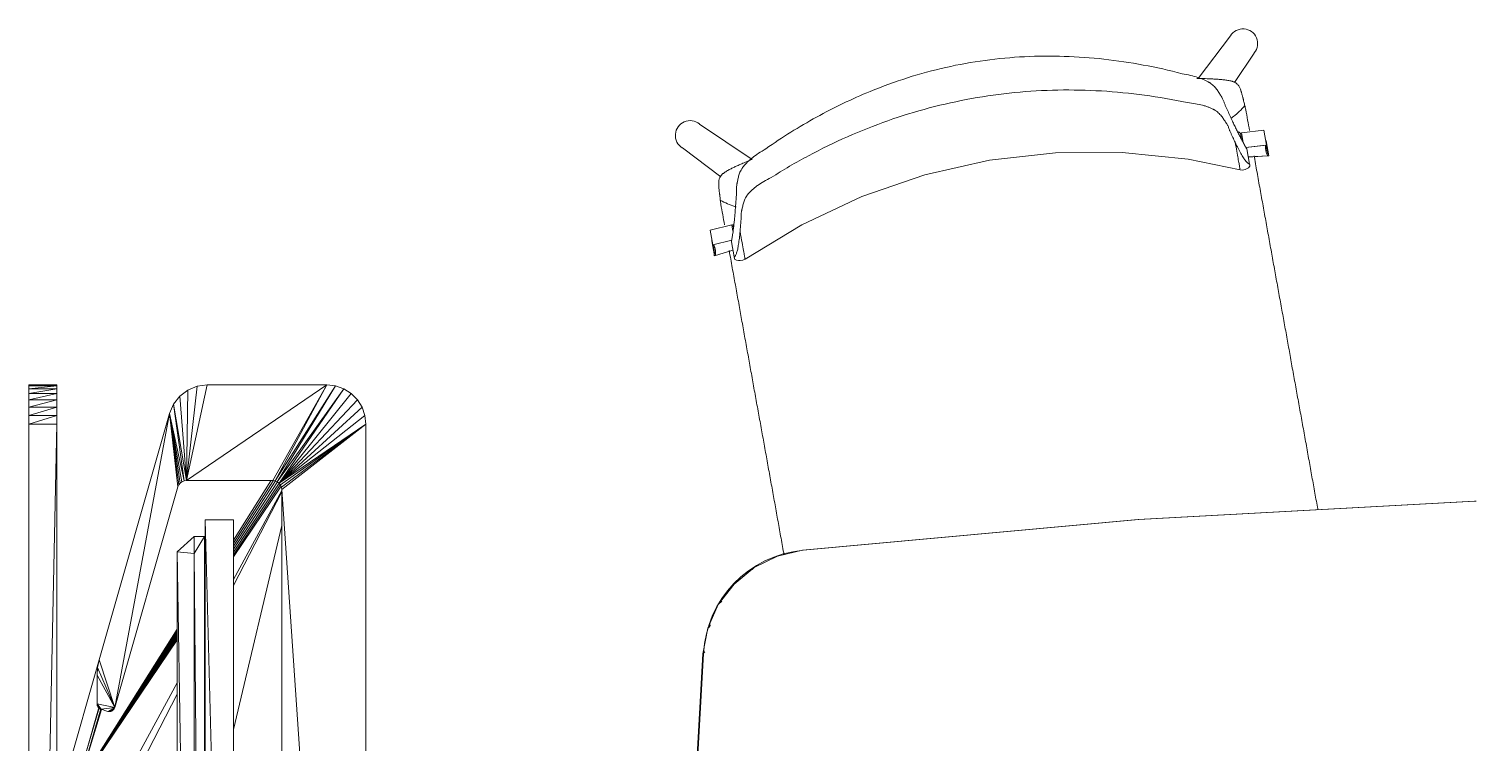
# Model space of a CAD drawing. Header units: millimetres. Extents: x 90978 to 295199, y -4084 to 97293.
# Drawn here: x 179665 to 180952, y 21725 to 22360 of the extents above; entities that cross this region are included whole.
import ezdxf

# ---------------------------------------------------------------- set-up
doc = ezdxf.new("R2010")
doc.units = ezdxf.units.MM
doc.header["$MEASUREMENT"] = 0
doc.layers.get('0').update_dxf_attribs({"linetype": 'CONTINUOUS'})
for name, color, linetype, lineweight in [('A-DETL-THIN', 8, 'CONTINUOUS', 9), ('G-IMPT', 8, 'CONTINUOUS', 9), ('I-FURN', 8, 'CONTINUOUS', 9)]:
    doc.layers.add(name, color=color, linetype=linetype, lineweight=lineweight)

# ---------------------------------------------------------------- blocks, each defined once
blk = doc.blocks.new('Synergy Type 3 - Desk Type 3_dwg_Family - 580997-310579-_3D_-768211-Level 0')
at = {"layer": 'G-IMPT'}
for p, q in [((-755.6, 842.3), (-755.6, 840.8)), ((-755.6, 840.8), (-739.2, 541.4)), ((-739.2, 541.4), (-739.2, 542.1)), ((-711.9, 242.9), (-739.2, 541.4)), ((-706.7, 220.4), (-711.9, 242.9)), ((-696.5, 199.7), (-706.7, 220.4)), ((-681.9, 181.8), (-696.5, 199.7)), ((-694.9, 198), (-696.5, 199.7)), ((-663.6, 167.8), (-681.9, 181.8)), ((-663.6, 167.8), (-666.8, 171)), ((-642.5, 158.4), (-663.6, 167.8)), ((-642.5, 158.4), (-645.7, 160.9)), ((-642.5, 158.4), (-644.5, 160.3)), ((-642.5, 158.4), (-643.8, 160.1)), ((-642.5, 158.4), (-619.8, 154.1)), ((-619.8, 154.1), (-621.7, 155.9)), ((-619.8, 154.1), (-435.6, 143.9))]:
    blk.add_line(p, q, dxfattribs=at)
blk = doc.blocks.new('Synergy Type 3 - Desk Type 3_dwg_Family - 607669-310583-_3D_-768213-Level 0')
at = {"layer": 'G-IMPT'}
for p, q in [((-532.4, -394.7), (-572.8, -383.2)), ((-532.4, -394.7), (-572.5, -383)), ((-531.9, -392.8), (-570.8, -381.7))]:
    blk.add_line(p, q, dxfattribs=at)
blk = doc.blocks.new('Synergy Type 3 - Desk Type 3_dwg_Family - 609077-310585-_3D_-768214-Level 0')
at = {"layer": 'G-IMPT'}
blk.add_line((-502.5, -415.1), (-614.5, -383.1), dxfattribs=at)
blk = doc.blocks.new('Synergy Type 3 - Desk Type 3_dwg_Family - 641585-310597-_3D_-768220-Level 0')
at = {"layer": 'G-IMPT'}
for p, q in [((240.9, -263.7), (-739.1, -263.7)), ((-739.1, -263.7), (-739.1, -288.7)), ((240.9, -263.7), (-739.1, -288.7)), ((-739.1, -288.7), (240.9, -288.7)), ((-289.1, -288.7), (-724.1, -288.7)), ((-210.8, -288.7), (-724.1, -288.7)), ((-724.1, -289.3), (-724.1, -288.7)), ((-724.1, -289.3), (225.9, -288.7)), ((-724.1, -298.7), (-724.1, -289.3)), ((-709.1, -298.7), (-724.1, -289.3)), ((225.9, -289.3), (-724.1, -289.3)), ((225.9, -289.3), (-709.1, -298.7)), ((-710.5, -313.7), (-724.1, -298.7)), ((-709.1, -298.7), (-724.1, -298.7)), ((210.9, -298.7), (-710.5, -313.7)), ((-710.5, -313.7), (-709.1, -298.7)), ((210.9, -298.7), (-709.1, -298.7)), ((-482.1, -313.7), (-710.5, -313.7))]:
    blk.add_line(p, q, dxfattribs=at)
blk = doc.blocks.new('Synergy Type 3 - Desk Type 3_dwg_Family - 678409-310601-_3D_-768222-Level 0')
at = {"layer": 'G-IMPT'}
for p, q in [((-845.9, -153.3), (-851.4, -158.9)), ((-839.2, -149.2), (-845.9, -153.3)), ((-845.9, -153.3), (-771.7, -223.1)), ((-831.8, -146.6), (-839.2, -149.2)), ((-839.2, -149.2), (-771.7, -223.1)), ((-824.1, -145.7), (-831.8, -146.6)), ((-831.8, -146.6), (-771.7, -223.1)), ((325.9, -145.7), (-824.1, -145.7)), ((-824.1, -145.7), (-771.7, -223.1)), ((-824.1, -145.7), (-770.1, -221.8)), ((-824.1, -145.7), (-768.1, -221)), ((-824.1, -145.7), (-766.1, -220.7)), ((325.9, -145.7), (-766.1, -220.7)), ((-855.6, -165.5), (-858.2, -172.9)), ((-851.4, -158.9), (-855.6, -165.5)), ((-855.6, -165.5), (-773, -224.7)), ((-855.6, -165.5), (-771.7, -223.1)), ((-851.4, -158.9), (-771.7, -223.1)), ((-858.2, -172.9), (-859.1, -180.7)), ((-858.2, -172.9), (-773.8, -226.6)), ((-858.2, -172.9), (-773, -224.7)), ((-859.1, -180.7), (-859.1, -286.9)), ((-859.1, -180.7), (-774.1, -305.5)), ((-859.1, -180.7), (-773.8, -226.6)), ((-859.1, -180.7), (-774.1, -228.7)), ((-773.8, -226.6), (-774.1, -228.7)), ((-774.1, -305.5), (-774.1, -228.7)), ((-773.8, -226.6), (-773, -224.7)), ((-773.8, -226.7), (-773.8, -226.6)), ((-773, -224.7), (-771.7, -223.1)), ((-771.7, -223.1), (-770.1, -221.8)), ((-770.1, -221.8), (-768.1, -221)), ((-768.1, -221), (-766.1, -220.7)), ((-766.1, -220.7), (267.9, -220.7)), ((-857.9, -295.8), (-859.1, -286.9)), ((-774.1, -305.5), (-859.1, -286.9)), ((-854.5, -304.2), (-857.9, -295.8)), ((-774.1, -305.5), (-857.9, -295.8)), ((-849, -311.4), (-854.5, -304.2)), ((-774.1, -305.5), (-854.5, -304.2)), ((-774.1, -305.5), (-849, -311.4)), ((-774.1, -305.5), (-842, -316.9)), ((-773.8, -307.6), (-842, -316.9)), ((-773.8, -307.6), (-833.7, -320.5)), ((-773.8, -307.6), (-774.1, -305.5)), ((-773, -309.5), (-773.8, -307.6)), ((-849, -311.4), (-842, -316.9)), ((-842, -316.9), (-833.7, -320.5)), ((-773, -309.5), (-833.7, -320.5)), ((-771.8, -311.1), (-833.7, -320.5)), ((-770.1, -312.4), (-833.7, -320.5)), ((-768.3, -313.2), (-833.7, -320.5)), ((-614.5, -383.1), (-833.7, -320.5)), ((-572.1, -369.2), (-833.7, -320.5)), ((-771.8, -311.1), (-773, -309.5)), ((-770.1, -312.4), (-771.8, -311.1)), ((-770.1, -312.4), (-768.3, -313.2)), ((-572.1, -369.2), (-768.3, -313.2)), ((-614.5, -383.1), (-572.1, -369.2)), ((-607.7, -384.6), (-572.1, -369.2)), ((-600.8, -385), (-572.1, -369.2)), ((-575.2, -385), (-572.1, -369.2)), ((-570.9, -369.8), (-572.1, -369.2)), ((-570.4, -381.4), (-572.1, -369.2)), ((-568.6, -375.4), (-572.1, -369.2)), ((-569.9, -370.6), (-570.9, -369.8)), ((-569.9, -370.6), (-570.9, -369.8)), ((-568.5, -374.1), (-570.9, -369.8)), ((-568.6, -375.4), (-570.9, -369.8)), ((-568.5, -374.1), (-570.9, -369.8)), ((-568.6, -372.8), (-570.9, -369.8)), ((-568.6, -372.8), (-570.9, -369.8)), ((-569.9, -370.6), (-570.9, -369.8)), ((-569.1, -371.6), (-569.9, -370.6)), ((-569.1, -371.6), (-569.9, -370.6)), ((-568.6, -372.8), (-569.9, -370.6)), ((-568.6, -372.8), (-569.9, -370.6)), ((-569.1, -371.6), (-569.9, -370.6)), ((-568.6, -372.8), (-569.1, -371.6)), ((-568.6, -372.8), (-569.1, -371.6)), ((-568.6, -372.8), (-569.1, -371.6)), ((-568.5, -374.1), (-568.6, -372.8)), ((-568.5, -374.1), (-568.6, -372.8)), ((-568.5, -374.1), (-568.6, -372.8)), ((-607.7, -384.6), (-614.5, -383.1)), ((-607.7, -384.6), (-600.8, -385)), ((-600.8, -385), (-575.2, -385)), ((-570.4, -381.4), (-575.2, -385)), ((-573.9, -384.9), (-575.2, -385)), ((-573.9, -384.9), (-575.2, -385)), ((-573.9, -384.9), (-575.2, -385)), ((-570.4, -381.4), (-573.9, -384.9)), ((-570.4, -381.4), (-573.9, -384.9)), ((-572.7, -384.4), (-573.9, -384.9)), ((-572.7, -384.4), (-573.9, -384.9)), ((-572.7, -384.4), (-573.9, -384.9)), ((-570.4, -381.4), (-572.7, -384.4)), ((-570.4, -381.4), (-572.7, -384.4)), ((-570.9, -382.6), (-572.7, -384.4)), ((-570.9, -382.6), (-572.7, -384.4)), ((-571.7, -383.6), (-572.7, -384.4)), ((-571.7, -383.6), (-572.7, -384.4)), ((-571.7, -383.6), (-572.7, -384.4)), ((-570.9, -382.6), (-571.7, -383.6)), ((-570.9, -382.6), (-571.7, -383.6)), ((-570.9, -382.6), (-571.7, -383.6)), ((-570.9, -382.6), (-570.4, -381.4)), ((-570.4, -381.4), (-570.9, -382.6)), ((-570.9, -382.6), (-570.4, -381.4)), ((-570.4, -381.4), (-568.6, -375.4)), ((-568.5, -374.1), (-568.6, -375.4)), ((-568.6, -375.4), (-568.5, -374.1)), ((-568.5, -374.1), (-568.6, -375.4))]:
    blk.add_line(p, q, dxfattribs=at)
blk = doc.blocks.new('Synergy Type 3 - Desk Type 3_dwg_Family - 680513-310603-_3D_-768223-Level 0')
at = {"layer": 'G-IMPT'}
for p, q in [((-718.3, -263.7), (-773.8, -228.3)), ((-720.9, -263.7), (-773.8, -230.4)), ((-715.5, -263.7), (-773.6, -226.2)), ((-712.8, -263.7), (-772.8, -224.4)), ((-710.2, -263.7), (-771.6, -223)), ((-708, -263.7), (-770.3, -222)), ((-706.2, -263.7), (-768.9, -221.3)), ((-686, -263.7), (-765.1, -220.7)), ((-680.6, -263.7), (-763.9, -220.7)), ((-552.3, -263.7), (-734.1, -220.7)), ((-502.1, -401.7), (-641.6, -313.7)), ((-502.1, -401.7), (-640, -313.7)), ((-502.1, -401.7), (-638.2, -313.7)), ((-502.1, -401.7), (-636.4, -313.7)), ((-502.1, -401.7), (-634.8, -313.7)), ((-502.1, -401.7), (-633.4, -313.7)), ((-502.1, -401.7), (-632.2, -313.7)), ((-502.1, -363.7), (-594, -313.7)), ((-487.1, -363.7), (-583.9, -313.7)), ((-502.1, -401.7), (-570.3, -381.1))]:
    blk.add_line(p, q, dxfattribs=at)
blk = doc.blocks.new('Synergy Type 3 - Desk Type 3_dwg_Family - 687609-310611-_3D_-768227-Level 0')
at = {"layer": 'G-IMPT'}
for p, q in [((-859.1, -445.7), (-859.1, -420.7)), ((-858.2, -420.7), (-859.1, -420.7)), ((-858.2, -445.7), (-859.1, -420.7)), ((-855.6, -420.7), (-858.2, -420.7)), ((-858.2, -445.7), (-858.2, -420.7)), ((-855.6, -445.7), (-858.2, -420.7)), ((-855.6, -420.7), (-851.4, -420.7)), ((-855.6, -445.7), (-855.6, -420.7)), ((-851.4, -445.7), (-855.6, -420.7)), ((-845.9, -420.7), (-851.4, -420.7)), ((-851.4, -445.7), (-851.4, -420.7)), ((-845.9, -445.7), (-851.4, -420.7)), ((-839.2, -420.7), (-845.9, -420.7)), ((-839.2, -445.7), (-845.9, -420.7)), ((-845.9, -445.7), (-845.9, -420.7)), ((-839.2, -420.7), (-831.8, -420.7)), ((-831.8, -445.7), (-839.2, -420.7)), ((-839.2, -445.7), (-839.2, -420.7)), ((-831.8, -420.7), (-824.1, -420.7)), ((-831.8, -445.7), (-831.8, -420.7)), ((-824.1, -445.7), (-831.8, -420.7)), ((325.9, -420.7), (-824.1, -420.7)), ((-824.1, -445.7), (-824.1, -420.7)), ((325.9, -445.7), (-824.1, -420.7)), ((-859.1, -445.7), (-858.2, -445.7)), ((-858.2, -445.7), (-855.6, -445.7)), ((-855.6, -445.7), (-851.4, -445.7)), ((-851.4, -445.7), (-845.9, -445.7)), ((-839.2, -445.7), (-845.9, -445.7)), ((-831.8, -445.7), (-839.2, -445.7)), ((-831.8, -445.7), (-824.1, -445.7)), ((-824.1, -445.7), (325.9, -445.7))]:
    blk.add_line(p, q, dxfattribs=at)

msp = doc.modelspace()

# ---------------------------------------------------------------- linework, layer by layer
at = {"layer": 'A-DETL-THIN'}
for p, q in [((180951.6, 21939.5), (180652.3, 21923.1)), ((180652.3, 21923.1), (180353.5, 21895.8)), ((180264.9, 21803.8), (180255.9, 21644.4))]:
    msp.add_line(p, q, dxfattribs=at)
msp.add_arc((180362.4, 21798.6), 97.6, 95.2275, 176.9515, dxfattribs=at)
at = {"layer": 'I-FURN'}
for p, q in [((180733.9, 22353.6), (180705.1, 22315.7)), ((180737.4, 22312.1), (180755.1, 22338.4)), ((180308.4, 22243.6), (180261.3, 22275.2)), ((180743.8, 22261.4), (180742.8, 22267.2)), ((180743.7, 22267.4), (180763.5, 22269.6)), ((180745.3, 22258.7), (180743.7, 22267.4)), ((180763.5, 22269.6), (180765.9, 22256.5)), ((180246.2, 22253.9), (180280.3, 22228.1)), ((180765.9, 22256.5), (180747.6, 22254.4)), ((180765, 22256.3), (180747.7, 22254.4)), ((180750.9, 22239.6), (180748.4, 22253)), ((180768, 22247), (180765.6, 22260.1)), ((180461.8, 22229.9), (180519.5, 22242.9)), ((180519.5, 22242.9), (180578.3, 22249.6)), ((180578.3, 22249.6), (180637.4, 22249.9)), ((180637.4, 22249.9), (180696.2, 22243.8)), ((180696.2, 22243.8), (180742.5, 22234.4)), ((180749.7, 22245.9), (180768, 22247)), ((180749.8, 22245.7), (180767, 22246.8)), ((180405.9, 22210.7), (180461.8, 22229.9)), ((180744.7, 22234.2), (180742.5, 22234.4)), ((180746.9, 22234.6), (180744.7, 22234.2)), ((180748.3, 22235.2), (180746.9, 22234.6)), ((180749.9, 22236.2), (180748.3, 22235.2)), ((180751.2, 22237.6), (180749.9, 22236.2)), ((180352.4, 22185.6), (180405.9, 22210.7)), ((180270.9, 22180.7), (180290.2, 22185.6)), ((180273.2, 22167.6), (180270.9, 22180.7)), ((180290.2, 22185.6), (180291.2, 22179.7)), ((180291.1, 22185.7), (180291.7, 22182.8)), ((180301.9, 22154.9), (180352.4, 22185.6)), ((180272.3, 22171.1), (180274.6, 22157.9)), ((180290.1, 22171.8), (180273.2, 22167.6)), ((180274.6, 22157.9), (180291.2, 22163)), ((180275.6, 22158.1), (180291.2, 22162.9)), ((180292.3, 22156.9), (180289.8, 22170.3)), ((180292.6, 22154.8), (180294.3, 22154)), ((180294.3, 22154), (180296.2, 22153.6)), ((180296.2, 22153.6), (180297.7, 22153.6)), ((180297.7, 22153.6), (180299.9, 22154)), ((180299.9, 22154), (180301.9, 22154.9))]:
    msp.add_line(p, q, dxfattribs=at)
for centre, start, end in [((180745, 22346.8), 320.6202, 148.2364), ((180253, 22265.1), 50.6436, 238.2599)]:
    msp.add_arc(centre, 13.1, start, end, dxfattribs=at)
for centre, start_param, end_param in [((180782.3, 22255), 2.884586, 3.464082), ((180780.9, 22268.3), 3.380441, 3.464082), ((180783.2, 22255.2), 2.884586, 3.464082), ((180255.1, 22173.4), 5.960696, 6.044337), ((180257.4, 22160.3), 5.960696, 6.540192), ((180258.4, 22160.5), 5.960696, 6.540192)]:
    msp.add_ellipse(centre, major_axis=(17.1, 3.1), ratio=0.978487, start_param=start_param, end_param=end_param, dxfattribs=at)
for points, knots in [([(180320.5, 22253.2), (180335, 22263.4), (180365, 22282.1), (180418.2, 22307.8), (180480.2, 22327.6), (180550.6, 22337.1), (180609.7, 22335.1), (180656.4, 22328.1), (180679.4, 22323), (180690.8, 22320)], [-1, -1, -1, -1, -0.863636, -0.727273, -0.545455, -0.363636, -0.181818, -0.090909, 0, 0, 0, 0]), ([(180690.8, 22320), (180693.4, 22319.5), (180698.4, 22318.5), (180703.9, 22317), (180707.8, 22315.6), (180710.5, 22314.5), (180712.6, 22313.5), (180713.9, 22312.8), (180714.7, 22312.4), (180715.2, 22312.1), (180715.8, 22311.7), (180716.4, 22311.3), (180717.5, 22310.5), (180718.9, 22309.3), (180720.4, 22307.8), (180721.6, 22306.3), (180722.6, 22304.8), (180723.6, 22303.2), (180724.3, 22302), (180724.8, 22301.2), (180725.1, 22300.7), (180725.4, 22300.4), (180725.6, 22300), (180725.9, 22299.6), (180726.3, 22298.8), (180726.9, 22297.7), (180727.5, 22296.5), (180728.1, 22294.8), (180728.7, 22293.2), (180729.3, 22291.6), (180729.8, 22290.4), (180730.4, 22289.2), (180731.1, 22287.6), (180732.4, 22284.8), (180734.2, 22281), (180736.1, 22276.8), (180738, 22272.9), (180739.8, 22269), (180741.6, 22265.5), (180743.2, 22262.4), (180744.3, 22260.5), (180744.8, 22259.6)], [0, 0, 0, 0, 0.035714, 0.071429, 0.089286, 0.107143, 0.125, 0.133929, 0.138393, 0.142857, 0.147321, 0.151786, 0.160714, 0.178571, 0.196429, 0.214286, 0.232143, 0.25, 0.267857, 0.276786, 0.28125, 0.285714, 0.290179, 0.294643, 0.303571, 0.321429, 0.339286, 0.357143, 0.392857, 0.410714, 0.428571, 0.446429, 0.464286, 0.5, 0.571429, 0.642857, 0.714286, 0.785714, 0.857143, 0.928571, 1, 1, 1, 1]), ([(180695.4, 22294.3), (180682.8, 22297), (180657.5, 22301.3), (180606.2, 22306.4), (180541.6, 22305.2), (180465.4, 22291.5), (180404.5, 22270), (180358.2, 22247.4), (180336, 22234.4), (180325.1, 22227.5)], [-1, -1, -1, -1, -0.9, -0.8, -0.6, -0.4, -0.2, -0.1, 0, 0, 0, 0]), ([(180707.7, 22315.7), (180710.1, 22315.6), (180713.9, 22315.5), (180718.5, 22315.3), (180721, 22315.1), (180722.9, 22315), (180724.6, 22314.9), (180726.2, 22314.7), (180727.9, 22314.6), (180729.7, 22314.3), (180731.5, 22314.1), (180733.3, 22313.7), (180734.7, 22313.4), (180735.8, 22313.1), (180736.5, 22312.8), (180737.3, 22312.5), (180738.2, 22312), (180739.3, 22311.3), (180740.4, 22310.3), (180741.3, 22309.2), (180741.9, 22308.1), (180742.5, 22306.8), (180742.9, 22305.7), (180743.2, 22304.8), (180743.3, 22304.3), (180743.5, 22303.9), (180743.6, 22303.6), (180743.7, 22303.1), (180744, 22302.2), (180744.3, 22301), (180744.6, 22299.8), (180744.9, 22298.9), (180745.1, 22298.1), (180745.3, 22297.3), (180745.5, 22296.2), (180746, 22294.3), (180746.4, 22292.7), (180746.6, 22291.6)], [0, 0, 0, 0, 0.125, 0.1875, 0.21875, 0.25, 0.28125, 0.3125, 0.34375, 0.375, 0.40625, 0.4375, 0.46875, 0.484375, 0.5, 0.515625, 0.53125, 0.5625, 0.59375, 0.625, 0.65625, 0.6875, 0.71875, 0.734375, 0.742188, 0.75, 0.757812, 0.765625, 0.78125, 0.8125, 0.84375, 0.859375, 0.875, 0.890625, 0.90625, 0.9375, 1, 1, 1, 1]), ([(180738.1, 22259), (180737.4, 22260.4), (180736.3, 22262.6), (180735.1, 22265.2), (180734.4, 22266.7), (180733.8, 22267.9), (180733.4, 22269), (180732.8, 22270.4), (180732.4, 22271.8), (180731.8, 22273.2), (180731.3, 22274.3), (180730.7, 22275.2), (180730.3, 22275.9), (180730, 22276.3), (180729.8, 22276.6), (180729.6, 22276.9), (180729.3, 22277.4), (180728.7, 22278.2), (180728, 22279.3), (180727, 22280.8), (180725.9, 22282.3), (180724.6, 22283.8), (180723.1, 22285.3), (180721.7, 22286.5), (180720.6, 22287.2), (180719.9, 22287.6), (180719.4, 22287.9), (180718.8, 22288.2), (180718.1, 22288.6), (180716.8, 22289.2), (180714.7, 22290.1), (180712, 22291.1), (180708.2, 22292.2), (180702.8, 22293.4), (180698, 22294), (180695.4, 22294.3)], [0, 0, 0, 0, 0.125, 0.1875, 0.21875, 0.25, 0.28125, 0.3125, 0.375, 0.40625, 0.4375, 0.46875, 0.484375, 0.492188, 0.5, 0.507812, 0.515625, 0.53125, 0.5625, 0.59375, 0.625, 0.65625, 0.6875, 0.71875, 0.734375, 0.742188, 0.75, 0.757812, 0.765625, 0.78125, 0.8125, 0.84375, 0.875, 0.9375, 1, 1, 1, 1]), ([(180734.4, 22280.3), (180735.2, 22280.8), (180737.7, 22282.7), (180741.8, 22286.3), (180745.1, 22289.7), (180746.6, 22291.6)], [0.93303317, 0.93303317, 0.93303317, 0.93303317, 0.94444444, 0.97222222, 1, 1, 1, 1]), ([(180742.8, 22267.1), (180742.4, 22267.4), (180741.6, 22267.8), (180740.7, 22268.2), (180740.3, 22268.4)], [-0.8810546, -0.8810546, -0.8810546, -0.8810546, -0.6666667, -0.4718724, -0.4718724, -0.4718724, -0.4718724]), ([(180291.9, 22184.5), (180292, 22185.7), (180292.3, 22188.3), (180292.7, 22192.5), (180293.1, 22196.9), (180293.4, 22201.5), (180293.8, 22205.7), (180294, 22209.1), (180294.2, 22211.4), (180294.3, 22213.1), (180294.3, 22214.8), (180294.3, 22216.5), (180294.3, 22218.3), (180294.4, 22219.7), (180294.6, 22220.9), (180294.7, 22221.8), (180294.8, 22222.3), (180294.9, 22222.7), (180295, 22223.1), (180295.1, 22223.7), (180295.3, 22224.6), (180295.6, 22226), (180296, 22227.8), (180296.4, 22229.6), (180297, 22231.4), (180297.8, 22233.3), (180298.7, 22234.9), (180299.5, 22236.1), (180299.9, 22236.7), (180300.3, 22237.2), (180300.7, 22237.7), (180301.3, 22238.4), (180302.3, 22239.5), (180303.9, 22241.2), (180306.1, 22243.2), (180309.2, 22245.8), (180313.8, 22249.2), (180318.2, 22251.8), (180320.5, 22253.2)], [0.1428571, 0.1428571, 0.1428571, 0.1428571, 0.2142857, 0.2857143, 0.3571429, 0.4285714, 0.5, 0.5357143, 0.5714286, 0.5892857, 0.6071429, 0.6428571, 0.6607143, 0.6785714, 0.6964286, 0.7053571, 0.7098214, 0.7142857, 0.71875, 0.7232143, 0.7321429, 0.75, 0.7678571, 0.7857143, 0.8035714, 0.8214286, 0.8392857, 0.8482143, 0.8526786, 0.8571429, 0.8616071, 0.8660714, 0.875, 0.8928571, 0.9107143, 0.9285714, 0.9642857, 1, 1, 1, 1]), ([(180738.1, 22259), (180738.6, 22256), (180739.6, 22250.7), (180740.7, 22244.4), (180741.6, 22239.8), (180742, 22237.1), (180742.3, 22235.7), (180742.4, 22235.3), (180742.4, 22235.1)], [0, 0, 0, 0, 0.1111111, 0.2222222, 0.3333333, 0.4444444, 0.5, 0.5555556, 0.5555556, 0.5555556, 0.5555556]), ([(180279.9, 22207.5), (180279.8, 22208.5), (180279.6, 22210.2), (180279.4, 22212.1), (180279.2, 22213.2), (180279.1, 22214), (180279, 22214.8), (180278.9, 22215.8), (180278.8, 22217), (180278.7, 22218.3), (180278.6, 22219.2), (180278.6, 22219.7), (180278.6, 22220.1), (180278.6, 22220.5), (180278.5, 22221), (180278.5, 22221.9), (180278.5, 22223.1), (180278.6, 22224.5), (180278.8, 22225.8), (180279.2, 22227.1), (180279.9, 22228.4), (180280.7, 22229.5), (180281.4, 22230.3), (180282, 22230.8), (180282.6, 22231.3), (180283.5, 22232), (180284.7, 22232.8), (180286.2, 22233.7), (180287.9, 22234.6), (180289.5, 22235.5), (180291, 22236.2), (180292.4, 22236.9), (180294, 22237.6), (180295.7, 22238.4), (180298, 22239.4), (180302.2, 22241.2), (180305.8, 22242.7), (180308, 22243.6)], [0, 0, 0, 0, 0.0625, 0.09375, 0.109375, 0.125, 0.140625, 0.15625, 0.1875, 0.21875, 0.234375, 0.242188, 0.25, 0.257812, 0.265625, 0.28125, 0.3125, 0.34375, 0.375, 0.40625, 0.4375, 0.46875, 0.484375, 0.5, 0.515625, 0.53125, 0.5625, 0.59375, 0.625, 0.65625, 0.6875, 0.71875, 0.75, 0.78125, 0.8125, 0.875, 1, 1, 1, 1]), ([(180750.9, 22239.2), (180751, 22238.9), (180751.1, 22238.1), (180751.2, 22237.5), (180751.2, 22237.6), (180751.1, 22238.3), (180751, 22239.1), (180750.9, 22239.6)], [0.4162183, 0.4162183, 0.4162183, 0.4162183, 0.5, 0.625, 0.75, 0.875, 1, 1, 1, 1]), ([(180754.9, 22246.9), (180755, 22246.5), (180756, 22241), (180757.9, 22230.4), (180760.6, 22215.2), (180763.3, 22200.4), (180765.5, 22188.1), (180767.3, 22178.2), (180768.7, 22170.6), (180770, 22163.1), (180771.8, 22153.2), (180774, 22140.9), (180776.2, 22128.6), (180778, 22118.8), (180779.4, 22111.4), (180780.7, 22103.9), (180782.5, 22094.1), (180784.7, 22082), (180786.9, 22069.8), (180788.6, 22059.9), (180790, 22052.4), (180791.4, 22044.9), (180793.1, 22035), (180795.4, 22022.6), (180798.1, 22007.7), (180800.8, 21992.6), (180803.5, 21977.6), (180806.1, 21963), (180808.7, 21948.6), (180810.6, 21938.2), (180811.6, 21932.7), (180811.7, 21931.9)], [-0.896036, -0.896036, -0.896036, -0.896036, -0.8928571, -0.8571429, -0.8214286, -0.7857143, -0.75, -0.7321429, -0.7142857, -0.6964286, -0.6785714, -0.6428571, -0.6071429, -0.5892857, -0.5714286, -0.5535714, -0.5357143, -0.5, -0.4642857, -0.4464286, -0.4285714, -0.4107143, -0.3928571, -0.3571429, -0.3214286, -0.2857143, -0.25, -0.2142857, -0.1785714, -0.1428571, -0.1373945, -0.1373945, -0.1373945, -0.1373945]), ([(180325.1, 22227.5), (180322.8, 22226.4), (180318.5, 22224), (180313.9, 22221.1), (180310.7, 22218.7), (180308.5, 22216.8), (180306.9, 22215.3), (180305.8, 22214.2), (180305.3, 22213.6), (180304.9, 22213.2), (180304.5, 22212.7), (180304, 22212.1), (180303.2, 22211), (180302.3, 22209.4), (180301.4, 22207.5), (180300.8, 22205.6), (180300.2, 22203.8), (180299.8, 22202.1), (180299.5, 22200.7), (180299.3, 22199.8), (180299.2, 22199.3), (180299.1, 22198.9), (180299, 22198.6), (180298.9, 22198.1), (180298.7, 22197.3), (180298.5, 22196.2), (180298.4, 22195), (180298.4, 22193.5), (180298.4, 22192), (180298.4, 22190.5), (180298.3, 22189.3), (180298.2, 22188), (180298.1, 22186.4), (180297.8, 22183.5), (180297.6, 22181.1), (180297.5, 22179.5)], [0, 0, 0, 0, 0.0625, 0.125, 0.15625, 0.1875, 0.21875, 0.234375, 0.242188, 0.25, 0.257812, 0.265625, 0.28125, 0.3125, 0.34375, 0.375, 0.40625, 0.4375, 0.46875, 0.484375, 0.492188, 0.5, 0.507812, 0.515625, 0.53125, 0.5625, 0.59375, 0.625, 0.6875, 0.71875, 0.75, 0.78125, 0.8125, 0.875, 1, 1, 1, 1]), ([(180279.9, 22207.5), (180282, 22206.2), (180286.3, 22204.1), (180290.9, 22202.3), (180293.5, 22201.6), (180293.9, 22201.5)], [0, 0, 0, 0, 0.02777778, 0.05555556, 0.06066679, 0.06066679, 0.06066679, 0.06066679]), ([(180301.9, 22154.9), (180301.9, 22154.9), (180301.9, 22155), (180301.8, 22155.6), (180301.6, 22156.5), (180301.3, 22158.4), (180300.6, 22162.3), (180299.3, 22169.3), (180298.1, 22175.8), (180297.5, 22179.5)], [0.3374293, 0.3374293, 0.3374293, 0.3374293, 0.3888889, 0.4444444, 0.5138889, 0.5833333, 0.7222222, 0.8611111, 1, 1, 1, 1]), ([(180336.6, 21891.9), (180336.5, 21892.5), (180336, 21895.5), (180335, 21901), (180333.6, 21908.5), (180332.3, 21916), (180330.5, 21925.9), (180328.3, 21938.2), (180326.1, 21950.4), (180324.3, 21960.3), (180322.9, 21967.8), (180321.6, 21975.3), (180319.8, 21985.3), (180317.6, 21997.6), (180314.9, 22012.3), (180312.2, 22027.2), (180309.5, 22042.1), (180306.9, 22056.8), (180304.7, 22069), (180302.9, 22078.9), (180301.5, 22086.4), (180300.2, 22093.9), (180298.4, 22103.6), (180296.3, 22115.6), (180294.1, 22127.8), (180292.3, 22137.8), (180290.9, 22145.4), (180289.5, 22153), (180288.5, 22158.8), (180287.9, 22162), (180287.8, 22162.7)], [-0.754181, -0.754181, -0.754181, -0.754181, -0.75, -0.7321429, -0.7142857, -0.6964286, -0.6785714, -0.6428571, -0.6071429, -0.5892857, -0.5714286, -0.5535714, -0.5357143, -0.5, -0.4642857, -0.4285714, -0.3928571, -0.3571429, -0.3214286, -0.3035714, -0.2857143, -0.2678571, -0.25, -0.2142857, -0.1785714, -0.1607143, -0.1428571, -0.125, -0.1071429, -0.1022726, -0.1022726, -0.1022726, -0.1022726]), ([(180292.3, 22156.9), (180292.4, 22156.3), (180292.5, 22155.5), (180292.6, 22154.9), (180292.6, 22154.8), (180292.5, 22155.4), (180292.4, 22156.2), (180292.3, 22156.5)], [0, 0, 0, 0, 0.125, 0.25, 0.375, 0.5, 0.5828112, 0.5828112, 0.5828112, 0.5828112])]:
    msp.add_open_spline(points, degree=3, knots=knots, dxfattribs=at)
for points in [[(180704, 22315.7), (180705.3, 22315.7), (180706.5, 22315.7), (180707.7, 22315.7)], [(180707.7, 22315.7), (180706.5, 22315.7), (180705.2, 22315.7), (180704, 22315.7)], [(180746.6, 22291.6), (180746.8, 22291), (180747.1, 22289.8), (180747.4, 22288.5), (180747.5, 22287.9)], [(180747.5, 22287.9), (180748.6, 22281.9), (180749.7, 22275.7), (180750.9, 22269.3)], [(180750.9, 22239.6), (180750.4, 22239.7), (180749.4, 22240.3), (180747.5, 22242.1), (180745.5, 22245), (180743.3, 22248.9), (180740.7, 22253.5), (180739, 22257.1), (180738.1, 22259)], [(180744.8, 22259.6), (180745.4, 22258.4), (180746.7, 22256.1), (180747.9, 22254), (180748.4, 22253)], [(180280.4, 22203.6), (180280.3, 22204.3), (180280.2, 22205.5), (180280, 22206.8), (180279.9, 22207.5)], [(180283.7, 22185.4), (180282.6, 22191.6), (180281.5, 22197.7), (180280.4, 22203.6)], [(180289.8, 22170.3), (180290, 22171.4), (180290.4, 22173.8), (180290.8, 22176.4), (180291, 22177.8)], [(180291, 22177.8), (180291.3, 22179.7), (180291.6, 22181.9), (180291.9, 22184.4)], [(180297.5, 22179.5), (180297.3, 22177.4), (180296.9, 22173.4), (180296.1, 22168.2), (180295.4, 22163.8), (180294.5, 22160.4), (180293.4, 22158), (180292.7, 22157.1), (180292.3, 22156.9)]]:
    msp.add_open_spline(points, degree=3, dxfattribs=at)

# ---------------------------------------------------------------- block references
at = {"rotation": 270.0000000000001}
for name in ['Synergy Type 3 - Desk Type 3_dwg_Family - 687609-310611-_3D_-768227-Level 0', 'Synergy Type 3 - Desk Type 3_dwg_Family - 687609-310611-_3D_-768227-Level 0', 'Synergy Type 3 - Desk Type 3_dwg_Family - 678409-310601-_3D_-768222-Level 0', 'Synergy Type 3 - Desk Type 3_dwg_Family - 678409-310601-_3D_-768222-Level 0', 'Synergy Type 3 - Desk Type 3_dwg_Family - 680513-310603-_3D_-768223-Level 0', 'Synergy Type 3 - Desk Type 3_dwg_Family - 680513-310603-_3D_-768223-Level 0', 'Synergy Type 3 - Desk Type 3_dwg_Family - 580997-310579-_3D_-768211-Level 0', 'Synergy Type 3 - Desk Type 3_dwg_Family - 580997-310579-_3D_-768211-Level 0', 'Synergy Type 3 - Desk Type 3_dwg_Family - 641585-310597-_3D_-768220-Level 0', 'Synergy Type 3 - Desk Type 3_dwg_Family - 641585-310597-_3D_-768220-Level 0', 'Synergy Type 3 - Desk Type 3_dwg_Family - 609077-310585-_3D_-768214-Level 0', 'Synergy Type 3 - Desk Type 3_dwg_Family - 609077-310585-_3D_-768214-Level 0', 'Synergy Type 3 - Desk Type 3_dwg_Family - 607669-310583-_3D_-768213-Level 0', 'Synergy Type 3 - Desk Type 3_dwg_Family - 607669-310583-_3D_-768213-Level 0']:
    msp.add_blockref(name, (180110.3, 21183.9), dxfattribs=at)

doc.saveas('drawing.dxf')
